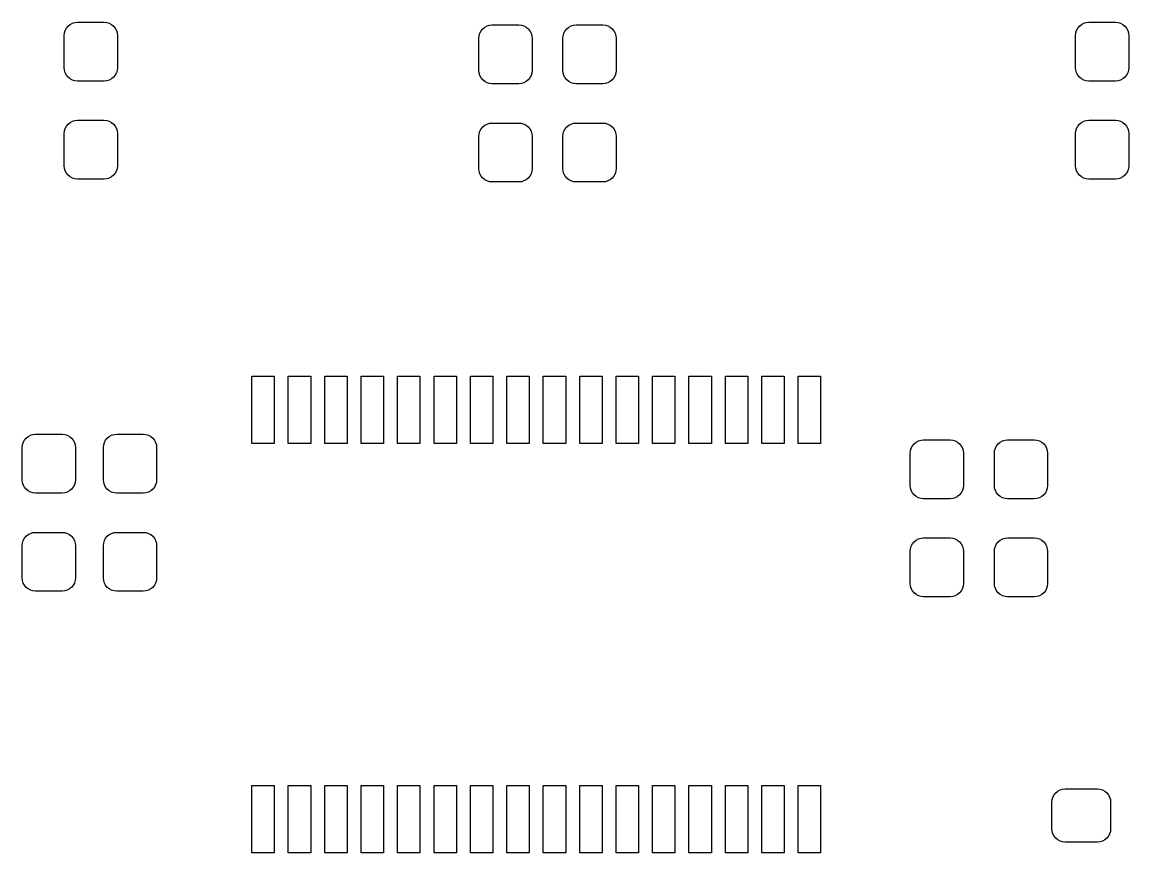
# Model space of a CAD drawing. Extents: x 52 to 207, y -131 to -36.
# Drawn here: x 145.44 to 165.19, y -86.6 to -71.78 of the extents above; entities that cross this region are included whole.
import ezdxf

# ---------------------------------------------------------------- set-up
doc = ezdxf.new("R2010")
doc.units = 0
doc.layers.add('BLACK', color=7, linetype='CONTINUOUS')

msp = doc.modelspace()

# ---------------------------------------------------------------- linework, layer by layer
at = {"layer": 'BLACK', "linetype": 'CONTINUOUS'}
for p, q in [((146.209, -71.9306), (146.231, -71.8896)), ((146.231, -71.8896), (146.261, -71.8536)), ((146.261, -71.8536), (146.297, -71.824)), ((146.297, -71.824), (146.338, -71.8021)), ((146.338, -71.8021), (146.382, -71.7886)), ((146.382, -71.7886), (146.428, -71.784)), ((146.428, -71.784), (146.903, -71.784)), ((146.903, -71.784), (146.95, -71.7886)), ((146.95, -71.7886), (146.994, -71.8021)), ((146.994, -71.8021), (147.035, -71.824)), ((147.035, -71.824), (147.071, -71.8536)), ((147.071, -71.8536), (147.101, -71.8896)), ((147.101, -71.8896), (147.123, -71.9306)), ((153.661, -71.9036), (153.697, -71.874)), ((153.697, -71.874), (153.738, -71.8521)), ((153.738, -71.8521), (153.782, -71.8386)), ((153.782, -71.8386), (153.828, -71.834)), ((153.828, -71.834), (154.303, -71.834)), ((154.303, -71.834), (154.35, -71.8386)), ((154.35, -71.8386), (154.394, -71.8521)), ((154.394, -71.8521), (154.435, -71.874)), ((154.435, -71.874), (154.471, -71.9036)), ((155.161, -71.9036), (155.197, -71.874)), ((155.197, -71.874), (155.238, -71.8521)), ((155.238, -71.8521), (155.282, -71.8386)), ((155.282, -71.8386), (155.328, -71.834)), ((155.328, -71.834), (155.803, -71.834)), ((155.803, -71.834), (155.85, -71.8386)), ((155.85, -71.8386), (155.894, -71.8521)), ((155.894, -71.8521), (155.935, -71.874)), ((155.935, -71.874), (155.971, -71.9036)), ((164.259, -71.9306), (164.281, -71.8896)), ((164.281, -71.8896), (164.311, -71.8536)), ((164.311, -71.8536), (164.347, -71.824)), ((164.347, -71.824), (164.388, -71.8021)), ((164.388, -71.8021), (164.432, -71.7886)), ((164.432, -71.7886), (164.478, -71.784)), ((164.478, -71.784), (164.953, -71.784)), ((164.953, -71.784), (165, -71.7886)), ((165, -71.7886), (165.044, -71.8021)), ((165.044, -71.8021), (165.085, -71.824)), ((165.085, -71.824), (165.121, -71.8536)), ((165.121, -71.8536), (165.151, -71.8896)), ((165.151, -71.8896), (165.173, -71.9306)), ((146.191, -72.0215), (146.196, -71.9752)), ((146.191, -72.5965), (146.191, -72.0215)), ((146.196, -71.9752), (146.209, -71.9306)), ((147.123, -71.9306), (147.136, -71.9752)), ((147.136, -71.9752), (147.141, -72.0215)), ((147.141, -72.0215), (147.141, -72.5965)), ((153.591, -72.0715), (153.596, -72.0252)), ((153.591, -72.6465), (153.591, -72.0715)), ((153.596, -72.0252), (153.609, -71.9806)), ((153.609, -71.9806), (153.631, -71.9396)), ((153.631, -71.9396), (153.661, -71.9036)), ((154.471, -71.9036), (154.501, -71.9396)), ((154.501, -71.9396), (154.523, -71.9806)), ((154.523, -71.9806), (154.536, -72.0252)), ((154.536, -72.0252), (154.541, -72.0715)), ((154.541, -72.0715), (154.541, -72.6465)), ((155.091, -72.0715), (155.096, -72.0252)), ((155.091, -72.6465), (155.091, -72.0715)), ((155.096, -72.0252), (155.109, -71.9806)), ((155.109, -71.9806), (155.131, -71.9396)), ((155.131, -71.9396), (155.161, -71.9036)), ((155.971, -71.9036), (156.001, -71.9396)), ((156.001, -71.9396), (156.023, -71.9806)), ((156.023, -71.9806), (156.036, -72.0252)), ((156.036, -72.0252), (156.041, -72.0715)), ((156.041, -72.0715), (156.041, -72.6465)), ((164.241, -72.0215), (164.246, -71.9752)), ((164.241, -72.5965), (164.241, -72.0215)), ((164.246, -71.9752), (164.259, -71.9306)), ((165.173, -71.9306), (165.186, -71.9752)), ((165.186, -71.9752), (165.191, -72.0215)), ((165.191, -72.0215), (165.191, -72.5965)), ((146.196, -72.6428), (146.191, -72.5965)), ((146.209, -72.6874), (146.196, -72.6428)), ((147.136, -72.6428), (147.123, -72.6874)), ((147.141, -72.5965), (147.136, -72.6428)), ((153.596, -72.6928), (153.591, -72.6465)), ((154.541, -72.6465), (154.536, -72.6928)), ((155.096, -72.6928), (155.091, -72.6465)), ((156.041, -72.6465), (156.036, -72.6928)), ((164.246, -72.6428), (164.241, -72.5965)), ((164.259, -72.6874), (164.246, -72.6428)), ((165.186, -72.6428), (165.173, -72.6874)), ((165.191, -72.5965), (165.186, -72.6428)), ((146.231, -72.7284), (146.209, -72.6874)), ((146.261, -72.7644), (146.231, -72.7284)), ((146.297, -72.794), (146.261, -72.7644)), ((146.338, -72.8159), (146.297, -72.794)), ((146.382, -72.8294), (146.338, -72.8159)), ((146.428, -72.834), (146.382, -72.8294)), ((146.903, -72.834), (146.428, -72.834)), ((146.95, -72.8294), (146.903, -72.834)), ((146.994, -72.8159), (146.95, -72.8294)), ((147.035, -72.794), (146.994, -72.8159)), ((147.071, -72.7644), (147.035, -72.794)), ((147.101, -72.7284), (147.071, -72.7644)), ((147.123, -72.6874), (147.101, -72.7284)), ((153.609, -72.7374), (153.596, -72.6928)), ((153.631, -72.7784), (153.609, -72.7374)), ((153.661, -72.8144), (153.631, -72.7784)), ((153.697, -72.844), (153.661, -72.8144)), ((153.738, -72.8659), (153.697, -72.844)), ((153.782, -72.8794), (153.738, -72.8659)), ((154.394, -72.8659), (154.35, -72.8794)), ((154.435, -72.844), (154.394, -72.8659)), ((154.471, -72.8144), (154.435, -72.844)), ((154.501, -72.7784), (154.471, -72.8144)), ((154.523, -72.7374), (154.501, -72.7784)), ((154.536, -72.6928), (154.523, -72.7374)), ((155.109, -72.7374), (155.096, -72.6928)), ((155.131, -72.7784), (155.109, -72.7374)), ((155.161, -72.8144), (155.131, -72.7784)), ((155.197, -72.844), (155.161, -72.8144)), ((155.238, -72.8659), (155.197, -72.844)), ((155.282, -72.8794), (155.238, -72.8659)), ((155.894, -72.8659), (155.85, -72.8794)), ((155.935, -72.844), (155.894, -72.8659)), ((155.971, -72.8144), (155.935, -72.844)), ((156.001, -72.7784), (155.971, -72.8144)), ((156.023, -72.7374), (156.001, -72.7784)), ((156.036, -72.6928), (156.023, -72.7374)), ((164.281, -72.7284), (164.259, -72.6874)), ((164.311, -72.7644), (164.281, -72.7284)), ((164.347, -72.794), (164.311, -72.7644)), ((164.388, -72.8159), (164.347, -72.794)), ((164.432, -72.8294), (164.388, -72.8159)), ((164.478, -72.834), (164.432, -72.8294)), ((164.953, -72.834), (164.478, -72.834)), ((165, -72.8294), (164.953, -72.834)), ((165.044, -72.8159), (165, -72.8294)), ((165.085, -72.794), (165.044, -72.8159)), ((165.121, -72.7644), (165.085, -72.794)), ((165.151, -72.7284), (165.121, -72.7644)), ((165.173, -72.6874), (165.151, -72.7284)), ((153.828, -72.884), (153.782, -72.8794)), ((154.303, -72.884), (153.828, -72.884)), ((154.35, -72.8794), (154.303, -72.884)), ((155.328, -72.884), (155.282, -72.8794)), ((155.803, -72.884), (155.328, -72.884)), ((155.85, -72.8794), (155.803, -72.884)), ((146.209, -73.6806), (146.231, -73.6396)), ((146.231, -73.6396), (146.261, -73.6036)), ((146.261, -73.6036), (146.297, -73.574)), ((146.297, -73.574), (146.338, -73.5521)), ((146.338, -73.5521), (146.382, -73.5386)), ((146.382, -73.5386), (146.428, -73.534)), ((146.428, -73.534), (146.903, -73.534)), ((146.903, -73.534), (146.95, -73.5386)), ((146.95, -73.5386), (146.994, -73.5521)), ((146.994, -73.5521), (147.035, -73.574)), ((147.035, -73.574), (147.071, -73.6036)), ((147.071, -73.6036), (147.101, -73.6396)), ((147.101, -73.6396), (147.123, -73.6806)), ((153.631, -73.6896), (153.661, -73.6536)), ((153.661, -73.6536), (153.697, -73.624)), ((153.697, -73.624), (153.738, -73.6021)), ((153.738, -73.6021), (153.782, -73.5886)), ((153.782, -73.5886), (153.828, -73.584)), ((153.828, -73.584), (154.303, -73.584)), ((154.303, -73.584), (154.35, -73.5886)), ((154.35, -73.5886), (154.394, -73.6021)), ((154.394, -73.6021), (154.435, -73.624)), ((154.435, -73.624), (154.471, -73.6536)), ((154.471, -73.6536), (154.501, -73.6896)), ((155.131, -73.6896), (155.161, -73.6536)), ((155.161, -73.6536), (155.197, -73.624)), ((155.197, -73.624), (155.238, -73.6021)), ((155.238, -73.6021), (155.282, -73.5886)), ((155.282, -73.5886), (155.328, -73.584)), ((155.328, -73.584), (155.803, -73.584)), ((155.803, -73.584), (155.85, -73.5886)), ((155.85, -73.5886), (155.894, -73.6021)), ((155.894, -73.6021), (155.935, -73.624)), ((155.935, -73.624), (155.971, -73.6536)), ((155.971, -73.6536), (156.001, -73.6896)), ((164.259, -73.6806), (164.281, -73.6396)), ((164.281, -73.6396), (164.311, -73.6036)), ((164.311, -73.6036), (164.347, -73.574)), ((164.347, -73.574), (164.388, -73.5521)), ((164.388, -73.5521), (164.432, -73.5386)), ((164.432, -73.5386), (164.478, -73.534)), ((164.478, -73.534), (164.953, -73.534)), ((164.953, -73.534), (165, -73.5386)), ((165, -73.5386), (165.044, -73.5521)), ((165.044, -73.5521), (165.085, -73.574)), ((165.085, -73.574), (165.121, -73.6036)), ((165.121, -73.6036), (165.151, -73.6396)), ((165.151, -73.6396), (165.173, -73.6806)), ((146.191, -73.7715), (146.196, -73.7252)), ((146.191, -74.3465), (146.191, -73.7715)), ((146.196, -73.7252), (146.209, -73.6806)), ((147.123, -73.6806), (147.136, -73.7252)), ((147.136, -73.7252), (147.141, -73.7715)), ((147.141, -73.7715), (147.141, -74.3465)), ((153.591, -73.8215), (153.596, -73.7752)), ((153.591, -74.3965), (153.591, -73.8215)), ((153.596, -73.7752), (153.609, -73.7306)), ((153.609, -73.7306), (153.631, -73.6896)), ((154.501, -73.6896), (154.523, -73.7306)), ((154.523, -73.7306), (154.536, -73.7752)), ((154.536, -73.7752), (154.541, -73.8215)), ((154.541, -73.8215), (154.541, -74.3965)), ((155.091, -73.8215), (155.096, -73.7752)), ((155.091, -74.3965), (155.091, -73.8215)), ((155.096, -73.7752), (155.109, -73.7306)), ((155.109, -73.7306), (155.131, -73.6896)), ((156.001, -73.6896), (156.023, -73.7306)), ((156.023, -73.7306), (156.036, -73.7752)), ((156.036, -73.7752), (156.041, -73.8215)), ((156.041, -73.8215), (156.041, -74.3965)), ((164.241, -73.7715), (164.246, -73.7252)), ((164.241, -74.3465), (164.241, -73.7715)), ((164.246, -73.7252), (164.259, -73.6806)), ((165.173, -73.6806), (165.186, -73.7252)), ((165.186, -73.7252), (165.191, -73.7715)), ((165.191, -73.7715), (165.191, -74.3465)), ((146.196, -74.3928), (146.191, -74.3465)), ((146.209, -74.4374), (146.196, -74.3928)), ((146.231, -74.4784), (146.209, -74.4374)), ((147.123, -74.4374), (147.101, -74.4784)), ((147.136, -74.3928), (147.123, -74.4374)), ((147.141, -74.3465), (147.136, -74.3928)), ((153.596, -74.4428), (153.591, -74.3965)), ((153.609, -74.4874), (153.596, -74.4428)), ((154.536, -74.4428), (154.523, -74.4874)), ((154.541, -74.3965), (154.536, -74.4428)), ((155.096, -74.4428), (155.091, -74.3965)), ((155.109, -74.4874), (155.096, -74.4428)), ((156.036, -74.4428), (156.023, -74.4874)), ((156.041, -74.3965), (156.036, -74.4428)), ((164.246, -74.3928), (164.241, -74.3465)), ((164.259, -74.4374), (164.246, -74.3928)), ((164.281, -74.4784), (164.259, -74.4374)), ((165.173, -74.4374), (165.151, -74.4784)), ((165.186, -74.3928), (165.173, -74.4374)), ((165.191, -74.3465), (165.186, -74.3928)), ((146.261, -74.5144), (146.231, -74.4784)), ((146.297, -74.544), (146.261, -74.5144)), ((146.338, -74.5659), (146.297, -74.544)), ((146.382, -74.5794), (146.338, -74.5659)), ((146.428, -74.584), (146.382, -74.5794)), ((146.903, -74.584), (146.428, -74.584)), ((146.95, -74.5794), (146.903, -74.584)), ((146.994, -74.5659), (146.95, -74.5794)), ((147.035, -74.544), (146.994, -74.5659)), ((147.071, -74.5144), (147.035, -74.544)), ((147.101, -74.4784), (147.071, -74.5144)), ((153.631, -74.5284), (153.609, -74.4874)), ((153.661, -74.5644), (153.631, -74.5284)), ((153.697, -74.594), (153.661, -74.5644)), ((153.738, -74.6159), (153.697, -74.594)), ((153.782, -74.6294), (153.738, -74.6159)), ((153.828, -74.634), (153.782, -74.6294)), ((154.303, -74.634), (153.828, -74.634)), ((154.35, -74.6294), (154.303, -74.634)), ((154.394, -74.6159), (154.35, -74.6294)), ((154.435, -74.594), (154.394, -74.6159)), ((154.471, -74.5644), (154.435, -74.594)), ((154.501, -74.5284), (154.471, -74.5644)), ((154.523, -74.4874), (154.501, -74.5284)), ((155.131, -74.5284), (155.109, -74.4874)), ((155.161, -74.5644), (155.131, -74.5284)), ((155.197, -74.594), (155.161, -74.5644)), ((155.238, -74.6159), (155.197, -74.594)), ((155.282, -74.6294), (155.238, -74.6159)), ((155.328, -74.634), (155.282, -74.6294)), ((155.803, -74.634), (155.328, -74.634)), ((155.85, -74.6294), (155.803, -74.634)), ((155.894, -74.6159), (155.85, -74.6294)), ((155.935, -74.594), (155.894, -74.6159)), ((155.971, -74.5644), (155.935, -74.594)), ((156.001, -74.5284), (155.971, -74.5644)), ((156.023, -74.4874), (156.001, -74.5284)), ((164.311, -74.5144), (164.281, -74.4784)), ((164.347, -74.544), (164.311, -74.5144)), ((164.388, -74.5659), (164.347, -74.544)), ((164.432, -74.5794), (164.388, -74.5659)), ((164.478, -74.584), (164.432, -74.5794)), ((164.953, -74.584), (164.478, -74.584)), ((165, -74.5794), (164.953, -74.584)), ((165.044, -74.5659), (165, -74.5794)), ((165.085, -74.544), (165.044, -74.5659)), ((165.121, -74.5144), (165.085, -74.544)), ((165.151, -74.4784), (165.121, -74.5144)), ((149.541, -79.3), (149.541, -78.1)), ((149.541, -78.1), (149.941, -78.1)), ((149.941, -78.1), (149.941, -79.3)), ((150.191, -79.3), (150.191, -78.1)), ((150.191, -78.1), (150.591, -78.1)), ((150.591, -78.1), (150.591, -79.3)), ((150.841, -79.3), (150.841, -78.1)), ((150.841, -78.1), (151.241, -78.1)), ((151.241, -78.1), (151.241, -79.3)), ((151.491, -79.3), (151.491, -78.1)), ((151.491, -78.1), (151.891, -78.1)), ((151.891, -78.1), (151.891, -79.3)), ((152.141, -79.3), (152.141, -78.1)), ((152.141, -78.1), (152.541, -78.1)), ((152.541, -78.1), (152.541, -79.3)), ((152.791, -79.3), (152.791, -78.1)), ((152.791, -78.1), (153.191, -78.1)), ((153.191, -78.1), (153.191, -79.3)), ((153.441, -79.3), (153.441, -78.1)), ((153.441, -78.1), (153.841, -78.1)), ((153.841, -78.1), (153.841, -79.3)), ((154.091, -79.3), (154.091, -78.1)), ((154.091, -78.1), (154.491, -78.1)), ((154.491, -78.1), (154.491, -79.3)), ((154.741, -79.3), (154.741, -78.1)), ((154.741, -78.1), (155.141, -78.1)), ((155.141, -78.1), (155.141, -79.3)), ((155.391, -79.3), (155.391, -78.1)), ((155.391, -78.1), (155.791, -78.1)), ((155.791, -78.1), (155.791, -79.3)), ((156.041, -79.3), (156.041, -78.1)), ((156.041, -78.1), (156.441, -78.1)), ((156.441, -78.1), (156.441, -79.3)), ((156.691, -79.3), (156.691, -78.1)), ((156.691, -78.1), (157.091, -78.1)), ((157.091, -78.1), (157.091, -79.3)), ((157.341, -79.3), (157.341, -78.1)), ((157.341, -78.1), (157.741, -78.1)), ((157.741, -78.1), (157.741, -79.3)), ((157.991, -79.3), (157.991, -78.1)), ((157.991, -78.1), (158.391, -78.1)), ((158.391, -78.1), (158.391, -79.3)), ((158.641, -79.3), (158.641, -78.1)), ((158.641, -78.1), (159.041, -78.1)), ((159.041, -78.1), (159.041, -79.3)), ((159.291, -79.3), (159.291, -78.1)), ((159.291, -78.1), (159.691, -78.1)), ((159.691, -78.1), (159.691, -79.3)), ((145.511, -79.2036), (145.547, -79.174)), ((145.547, -79.174), (145.588, -79.1521)), ((145.588, -79.1521), (145.632, -79.1386)), ((145.632, -79.1386), (145.678, -79.134)), ((145.678, -79.134), (146.153, -79.134)), ((146.153, -79.134), (146.2, -79.1386)), ((146.2, -79.1386), (146.244, -79.1521)), ((146.244, -79.1521), (146.285, -79.174)), ((146.285, -79.174), (146.321, -79.2036)), ((146.961, -79.2036), (146.997, -79.174)), ((146.997, -79.174), (147.038, -79.1521)), ((147.038, -79.1521), (147.082, -79.1386)), ((147.082, -79.1386), (147.129, -79.134)), ((147.129, -79.134), (147.603, -79.134)), ((147.603, -79.134), (147.65, -79.1386)), ((147.65, -79.1386), (147.694, -79.1521)), ((147.694, -79.1521), (147.735, -79.174)), ((147.735, -79.174), (147.771, -79.2036)), ((145.441, -79.3715), (145.446, -79.3252)), ((145.441, -79.9465), (145.441, -79.3715)), ((145.446, -79.3252), (145.459, -79.2806)), ((145.459, -79.2806), (145.481, -79.2396)), ((145.481, -79.2396), (145.511, -79.2036)), ((146.321, -79.2036), (146.351, -79.2396)), ((146.351, -79.2396), (146.373, -79.2806)), ((146.373, -79.2806), (146.386, -79.3252)), ((146.386, -79.3252), (146.391, -79.3715)), ((146.391, -79.3715), (146.391, -79.9465)), ((146.891, -79.3715), (146.896, -79.3252)), ((146.891, -79.9465), (146.891, -79.3715)), ((146.896, -79.3252), (146.909, -79.2806)), ((146.909, -79.2806), (146.931, -79.2396)), ((146.931, -79.2396), (146.961, -79.2036)), ((147.771, -79.2036), (147.801, -79.2396)), ((147.801, -79.2396), (147.823, -79.2806)), ((147.823, -79.2806), (147.836, -79.3252)), ((147.836, -79.3252), (147.841, -79.3715)), ((147.841, -79.3715), (147.841, -79.9465)), ((149.941, -79.3), (149.541, -79.3)), ((150.591, -79.3), (150.191, -79.3)), ((151.241, -79.3), (150.841, -79.3)), ((151.891, -79.3), (151.491, -79.3)), ((152.541, -79.3), (152.141, -79.3)), ((153.191, -79.3), (152.791, -79.3)), ((153.841, -79.3), (153.441, -79.3)), ((154.491, -79.3), (154.091, -79.3)), ((155.141, -79.3), (154.741, -79.3)), ((155.791, -79.3), (155.391, -79.3)), ((156.441, -79.3), (156.041, -79.3)), ((157.091, -79.3), (156.691, -79.3)), ((157.741, -79.3), (157.341, -79.3)), ((158.391, -79.3), (157.991, -79.3)), ((159.041, -79.3), (158.641, -79.3)), ((159.691, -79.3), (159.291, -79.3)), ((161.296, -79.4252), (161.309, -79.3806)), ((161.309, -79.3806), (161.331, -79.3396)), ((161.331, -79.3396), (161.361, -79.3036)), ((161.361, -79.3036), (161.397, -79.274)), ((161.397, -79.274), (161.438, -79.2521)), ((161.438, -79.2521), (161.482, -79.2386)), ((161.482, -79.2386), (161.528, -79.234)), ((161.528, -79.234), (162.004, -79.234)), ((162.004, -79.234), (162.05, -79.2386)), ((162.05, -79.2386), (162.094, -79.2521)), ((162.094, -79.2521), (162.135, -79.274)), ((162.135, -79.274), (162.171, -79.3036)), ((162.171, -79.3036), (162.201, -79.3396)), ((162.201, -79.3396), (162.223, -79.3806)), ((162.223, -79.3806), (162.236, -79.4252)), ((162.796, -79.4252), (162.809, -79.3806)), ((162.809, -79.3806), (162.831, -79.3396)), ((162.831, -79.3396), (162.861, -79.3036)), ((162.861, -79.3036), (162.897, -79.274)), ((162.897, -79.274), (162.938, -79.2521)), ((162.938, -79.2521), (162.982, -79.2386)), ((162.982, -79.2386), (163.028, -79.234)), ((163.028, -79.234), (163.504, -79.234)), ((163.504, -79.234), (163.55, -79.2386)), ((163.55, -79.2386), (163.594, -79.2521)), ((163.594, -79.2521), (163.635, -79.274)), ((163.635, -79.274), (163.671, -79.3036)), ((163.671, -79.3036), (163.701, -79.3396)), ((163.701, -79.3396), (163.723, -79.3806)), ((163.723, -79.3806), (163.736, -79.4252)), ((161.291, -79.4715), (161.296, -79.4252)), ((161.291, -80.0465), (161.291, -79.4715)), ((162.236, -79.4252), (162.241, -79.4715)), ((162.241, -79.4715), (162.241, -80.0465)), ((162.791, -79.4715), (162.796, -79.4252)), ((162.791, -80.0465), (162.791, -79.4715)), ((163.736, -79.4252), (163.741, -79.4715)), ((163.741, -79.4715), (163.741, -80.0465)), ((145.446, -79.9928), (145.441, -79.9465)), ((146.391, -79.9465), (146.386, -79.9928)), ((146.896, -79.9928), (146.891, -79.9465)), ((147.841, -79.9465), (147.836, -79.9928)), ((145.459, -80.0374), (145.446, -79.9928)), ((145.481, -80.0784), (145.459, -80.0374)), ((145.511, -80.1144), (145.481, -80.0784)), ((145.547, -80.144), (145.511, -80.1144)), ((145.588, -80.1659), (145.547, -80.144)), ((145.632, -80.1794), (145.588, -80.1659)), ((145.678, -80.184), (145.632, -80.1794)), ((146.153, -80.184), (145.678, -80.184)), ((146.2, -80.1794), (146.153, -80.184)), ((146.244, -80.1659), (146.2, -80.1794)), ((146.285, -80.144), (146.244, -80.1659)), ((146.321, -80.1144), (146.285, -80.144)), ((146.351, -80.0784), (146.321, -80.1144)), ((146.373, -80.0374), (146.351, -80.0784)), ((146.386, -79.9928), (146.373, -80.0374)), ((146.909, -80.0374), (146.896, -79.9928)), ((146.931, -80.0784), (146.909, -80.0374)), ((146.961, -80.1144), (146.931, -80.0784)), ((146.997, -80.144), (146.961, -80.1144)), ((147.038, -80.1659), (146.997, -80.144)), ((147.082, -80.1794), (147.038, -80.1659)), ((147.129, -80.184), (147.082, -80.1794)), ((147.603, -80.184), (147.129, -80.184)), ((147.65, -80.1794), (147.603, -80.184)), ((147.694, -80.1659), (147.65, -80.1794)), ((147.735, -80.144), (147.694, -80.1659)), ((147.771, -80.1144), (147.735, -80.144)), ((147.801, -80.0784), (147.771, -80.1144)), ((147.823, -80.0374), (147.801, -80.0784)), ((147.836, -79.9928), (147.823, -80.0374)), ((161.296, -80.0928), (161.291, -80.0465)), ((161.309, -80.1374), (161.296, -80.0928)), ((161.331, -80.1784), (161.309, -80.1374)), ((161.361, -80.2144), (161.331, -80.1784)), ((162.201, -80.1784), (162.171, -80.2144)), ((162.223, -80.1374), (162.201, -80.1784)), ((162.236, -80.0928), (162.223, -80.1374)), ((162.241, -80.0465), (162.236, -80.0928)), ((162.796, -80.0928), (162.791, -80.0465)), ((162.809, -80.1374), (162.796, -80.0928)), ((162.831, -80.1784), (162.809, -80.1374)), ((162.861, -80.2144), (162.831, -80.1784)), ((163.701, -80.1784), (163.671, -80.2144)), ((163.723, -80.1374), (163.701, -80.1784)), ((163.736, -80.0928), (163.723, -80.1374)), ((163.741, -80.0465), (163.736, -80.0928)), ((161.397, -80.244), (161.361, -80.2144)), ((161.438, -80.2659), (161.397, -80.244)), ((161.482, -80.2794), (161.438, -80.2659)), ((161.528, -80.284), (161.482, -80.2794)), ((162.004, -80.284), (161.528, -80.284)), ((162.05, -80.2794), (162.004, -80.284)), ((162.094, -80.2659), (162.05, -80.2794)), ((162.135, -80.244), (162.094, -80.2659)), ((162.171, -80.2144), (162.135, -80.244)), ((162.897, -80.244), (162.861, -80.2144)), ((162.938, -80.2659), (162.897, -80.244)), ((162.982, -80.2794), (162.938, -80.2659)), ((163.028, -80.284), (162.982, -80.2794)), ((163.504, -80.284), (163.028, -80.284)), ((163.55, -80.2794), (163.504, -80.284)), ((163.594, -80.2659), (163.55, -80.2794)), ((163.635, -80.244), (163.594, -80.2659)), ((163.671, -80.2144), (163.635, -80.244)), ((145.481, -80.9896), (145.511, -80.9536)), ((145.511, -80.9536), (145.547, -80.924)), ((145.547, -80.924), (145.588, -80.9021)), ((145.588, -80.9021), (145.632, -80.8886)), ((145.632, -80.8886), (145.678, -80.884)), ((145.678, -80.884), (146.153, -80.884)), ((146.153, -80.884), (146.2, -80.8886)), ((146.2, -80.8886), (146.244, -80.9021)), ((146.244, -80.9021), (146.285, -80.924)), ((146.285, -80.924), (146.321, -80.9536)), ((146.321, -80.9536), (146.351, -80.9896)), ((146.931, -80.9896), (146.961, -80.9536)), ((146.961, -80.9536), (146.997, -80.924)), ((146.997, -80.924), (147.038, -80.9021)), ((147.038, -80.9021), (147.082, -80.8886)), ((147.082, -80.8886), (147.129, -80.884)), ((147.129, -80.884), (147.603, -80.884)), ((147.603, -80.884), (147.65, -80.8886)), ((147.65, -80.8886), (147.694, -80.9021)), ((147.694, -80.9021), (147.735, -80.924)), ((147.735, -80.924), (147.771, -80.9536)), ((147.771, -80.9536), (147.801, -80.9896)), ((145.441, -81.1215), (145.446, -81.0752)), ((145.441, -81.6965), (145.441, -81.1215)), ((145.446, -81.0752), (145.459, -81.0306)), ((145.459, -81.0306), (145.481, -80.9896)), ((146.351, -80.9896), (146.373, -81.0306)), ((146.373, -81.0306), (146.386, -81.0752)), ((146.386, -81.0752), (146.391, -81.1215)), ((146.391, -81.1215), (146.391, -81.6965)), ((146.891, -81.1215), (146.896, -81.0752)), ((146.891, -81.6965), (146.891, -81.1215)), ((146.896, -81.0752), (146.909, -81.0306)), ((146.909, -81.0306), (146.931, -80.9896)), ((147.801, -80.9896), (147.823, -81.0306)), ((147.823, -81.0306), (147.836, -81.0752)), ((147.836, -81.0752), (147.841, -81.1215)), ((147.841, -81.1215), (147.841, -81.6965)), ((161.296, -81.1752), (161.309, -81.1306)), ((161.309, -81.1306), (161.331, -81.0896)), ((161.331, -81.0896), (161.361, -81.0536)), ((161.361, -81.0536), (161.397, -81.024)), ((161.397, -81.024), (161.438, -81.0021)), ((161.438, -81.0021), (161.482, -80.9886)), ((161.482, -80.9886), (161.528, -80.984)), ((161.528, -80.984), (162.004, -80.984)), ((162.004, -80.984), (162.05, -80.9886)), ((162.05, -80.9886), (162.094, -81.0021)), ((162.094, -81.0021), (162.135, -81.024)), ((162.135, -81.024), (162.171, -81.0536)), ((162.171, -81.0536), (162.201, -81.0896)), ((162.201, -81.0896), (162.223, -81.1306)), ((162.223, -81.1306), (162.236, -81.1752)), ((162.796, -81.1752), (162.809, -81.1306)), ((162.809, -81.1306), (162.831, -81.0896)), ((162.831, -81.0896), (162.861, -81.0536)), ((162.861, -81.0536), (162.897, -81.024)), ((162.897, -81.024), (162.938, -81.0021)), ((162.938, -81.0021), (162.982, -80.9886)), ((162.982, -80.9886), (163.028, -80.984)), ((163.028, -80.984), (163.504, -80.984)), ((163.504, -80.984), (163.55, -80.9886)), ((163.55, -80.9886), (163.594, -81.0021)), ((163.594, -81.0021), (163.635, -81.024)), ((163.635, -81.024), (163.671, -81.0536)), ((163.671, -81.0536), (163.701, -81.0896)), ((163.701, -81.0896), (163.723, -81.1306)), ((163.723, -81.1306), (163.736, -81.1752)), ((161.291, -81.2215), (161.296, -81.1752)), ((161.291, -81.7965), (161.291, -81.2215)), ((162.236, -81.1752), (162.241, -81.2215)), ((162.241, -81.2215), (162.241, -81.7965)), ((162.791, -81.2215), (162.796, -81.1752)), ((162.791, -81.7965), (162.791, -81.2215)), ((163.736, -81.1752), (163.741, -81.2215)), ((163.741, -81.2215), (163.741, -81.7965)), ((145.446, -81.7428), (145.441, -81.6965)), ((145.459, -81.7874), (145.446, -81.7428)), ((146.386, -81.7428), (146.373, -81.7874)), ((146.391, -81.6965), (146.386, -81.7428)), ((146.896, -81.7428), (146.891, -81.6965)), ((146.909, -81.7874), (146.896, -81.7428)), ((147.836, -81.7428), (147.823, -81.7874)), ((147.841, -81.6965), (147.836, -81.7428)), ((145.481, -81.8284), (145.459, -81.7874)), ((145.511, -81.8644), (145.481, -81.8284)), ((145.547, -81.894), (145.511, -81.8644)), ((145.588, -81.9159), (145.547, -81.894)), ((145.632, -81.9294), (145.588, -81.9159)), ((145.678, -81.934), (145.632, -81.9294)), ((146.153, -81.934), (145.678, -81.934)), ((146.2, -81.9294), (146.153, -81.934)), ((146.244, -81.9159), (146.2, -81.9294)), ((146.285, -81.894), (146.244, -81.9159)), ((146.321, -81.8644), (146.285, -81.894)), ((146.351, -81.8284), (146.321, -81.8644)), ((146.373, -81.7874), (146.351, -81.8284)), ((146.931, -81.8284), (146.909, -81.7874)), ((146.961, -81.8644), (146.931, -81.8284)), ((146.997, -81.894), (146.961, -81.8644)), ((147.038, -81.9159), (146.997, -81.894)), ((147.082, -81.9294), (147.038, -81.9159)), ((147.129, -81.934), (147.082, -81.9294)), ((147.603, -81.934), (147.129, -81.934)), ((147.65, -81.9294), (147.603, -81.934)), ((147.694, -81.9159), (147.65, -81.9294)), ((147.735, -81.894), (147.694, -81.9159)), ((147.771, -81.8644), (147.735, -81.894)), ((147.801, -81.8284), (147.771, -81.8644)), ((147.823, -81.7874), (147.801, -81.8284)), ((161.296, -81.8428), (161.291, -81.7965)), ((161.309, -81.8874), (161.296, -81.8428)), ((161.331, -81.9284), (161.309, -81.8874)), ((161.361, -81.9644), (161.331, -81.9284)), ((162.201, -81.9284), (162.171, -81.9644)), ((162.223, -81.8874), (162.201, -81.9284)), ((162.236, -81.8428), (162.223, -81.8874)), ((162.241, -81.7965), (162.236, -81.8428)), ((162.796, -81.8428), (162.791, -81.7965)), ((162.809, -81.8874), (162.796, -81.8428)), ((162.831, -81.9284), (162.809, -81.8874)), ((162.861, -81.9644), (162.831, -81.9284)), ((163.701, -81.9284), (163.671, -81.9644)), ((163.723, -81.8874), (163.701, -81.9284)), ((163.736, -81.8428), (163.723, -81.8874)), ((163.741, -81.7965), (163.736, -81.8428)), ((161.397, -81.994), (161.361, -81.9644)), ((161.438, -82.0159), (161.397, -81.994)), ((161.482, -82.0294), (161.438, -82.0159)), ((161.528, -82.034), (161.482, -82.0294)), ((162.004, -82.034), (161.528, -82.034)), ((162.05, -82.0294), (162.004, -82.034)), ((162.094, -82.0159), (162.05, -82.0294)), ((162.135, -81.994), (162.094, -82.0159)), ((162.171, -81.9644), (162.135, -81.994)), ((162.897, -81.994), (162.861, -81.9644)), ((162.938, -82.0159), (162.897, -81.994)), ((162.982, -82.0294), (162.938, -82.0159)), ((163.028, -82.034), (162.982, -82.0294)), ((163.504, -82.034), (163.028, -82.034)), ((163.55, -82.0294), (163.504, -82.034)), ((163.594, -82.0159), (163.55, -82.0294)), ((163.635, -81.994), (163.594, -82.0159)), ((163.671, -81.9644), (163.635, -81.994)), ((149.541, -86.6), (149.541, -85.4)), ((149.541, -85.4), (149.941, -85.4)), ((149.941, -85.4), (149.941, -86.6)), ((150.191, -86.6), (150.191, -85.4)), ((150.191, -85.4), (150.591, -85.4)), ((150.591, -85.4), (150.591, -86.6)), ((150.841, -86.6), (150.841, -85.4)), ((150.841, -85.4), (151.241, -85.4)), ((151.241, -85.4), (151.241, -86.6)), ((151.491, -86.6), (151.491, -85.4)), ((151.491, -85.4), (151.891, -85.4)), ((151.891, -85.4), (151.891, -86.6)), ((152.141, -86.6), (152.141, -85.4)), ((152.141, -85.4), (152.541, -85.4)), ((152.541, -85.4), (152.541, -86.6)), ((152.791, -86.6), (152.791, -85.4)), ((152.791, -85.4), (153.191, -85.4)), ((153.191, -85.4), (153.191, -86.6)), ((153.441, -86.6), (153.441, -85.4)), ((153.441, -85.4), (153.841, -85.4)), ((153.841, -85.4), (153.841, -86.6)), ((154.091, -86.6), (154.091, -85.4)), ((154.091, -85.4), (154.491, -85.4)), ((154.491, -85.4), (154.491, -86.6)), ((154.741, -86.6), (154.741, -85.4)), ((154.741, -85.4), (155.141, -85.4)), ((155.141, -85.4), (155.141, -86.6)), ((155.391, -86.6), (155.391, -85.4)), ((155.391, -85.4), (155.791, -85.4)), ((155.791, -85.4), (155.791, -86.6)), ((156.041, -86.6), (156.041, -85.4)), ((156.041, -85.4), (156.441, -85.4)), ((156.441, -85.4), (156.441, -86.6)), ((156.691, -86.6), (156.691, -85.4)), ((156.691, -85.4), (157.091, -85.4)), ((157.091, -85.4), (157.091, -86.6)), ((157.341, -86.6), (157.341, -85.4)), ((157.341, -85.4), (157.741, -85.4)), ((157.741, -85.4), (157.741, -86.6)), ((157.991, -86.6), (157.991, -85.4)), ((157.991, -85.4), (158.391, -85.4)), ((158.391, -85.4), (158.391, -86.6)), ((158.641, -86.6), (158.641, -85.4)), ((158.641, -85.4), (159.041, -85.4)), ((159.041, -85.4), (159.041, -86.6)), ((159.291, -86.6), (159.291, -85.4)), ((159.291, -85.4), (159.691, -85.4)), ((159.691, -85.4), (159.691, -86.6)), ((163.886, -85.5286), (163.922, -85.499)), ((163.922, -85.499), (163.963, -85.4771)), ((163.963, -85.4771), (164.007, -85.4636)), ((164.007, -85.4636), (164.053, -85.459)), ((164.053, -85.459), (164.629, -85.459)), ((164.629, -85.459), (164.675, -85.4636)), ((164.675, -85.4636), (164.719, -85.4771)), ((164.719, -85.4771), (164.76, -85.499)), ((164.76, -85.499), (164.796, -85.5286)), ((163.816, -85.6965), (163.821, -85.6502)), ((163.816, -86.1715), (163.816, -85.6965)), ((163.821, -85.6502), (163.834, -85.6056)), ((163.834, -85.6056), (163.856, -85.5646)), ((163.856, -85.5646), (163.886, -85.5286)), ((164.796, -85.5286), (164.826, -85.5646)), ((164.826, -85.5646), (164.848, -85.6056)), ((164.848, -85.6056), (164.861, -85.6502)), ((164.861, -85.6502), (164.866, -85.6965)), ((164.866, -85.6965), (164.866, -86.1715)), ((163.821, -86.2178), (163.816, -86.1715)), ((163.834, -86.2624), (163.821, -86.2178)), ((163.856, -86.3034), (163.834, -86.2624)), ((163.886, -86.3394), (163.856, -86.3034)), ((164.826, -86.3034), (164.796, -86.3394)), ((164.848, -86.2624), (164.826, -86.3034)), ((164.861, -86.2178), (164.848, -86.2624)), ((164.866, -86.1715), (164.861, -86.2178)), ((163.922, -86.369), (163.886, -86.3394)), ((163.963, -86.3909), (163.922, -86.369)), ((164.007, -86.4044), (163.963, -86.3909)), ((164.053, -86.409), (164.007, -86.4044)), ((164.629, -86.409), (164.053, -86.409)), ((164.675, -86.4044), (164.629, -86.409)), ((164.719, -86.3909), (164.675, -86.4044)), ((164.76, -86.369), (164.719, -86.3909)), ((164.796, -86.3394), (164.76, -86.369)), ((149.941, -86.6), (149.541, -86.6)), ((150.591, -86.6), (150.191, -86.6)), ((151.241, -86.6), (150.841, -86.6)), ((151.891, -86.6), (151.491, -86.6)), ((152.541, -86.6), (152.141, -86.6)), ((153.191, -86.6), (152.791, -86.6)), ((153.841, -86.6), (153.441, -86.6)), ((154.491, -86.6), (154.091, -86.6)), ((155.141, -86.6), (154.741, -86.6)), ((155.791, -86.6), (155.391, -86.6)), ((156.441, -86.6), (156.041, -86.6)), ((157.091, -86.6), (156.691, -86.6)), ((157.741, -86.6), (157.341, -86.6)), ((158.391, -86.6), (157.991, -86.6)), ((159.041, -86.6), (158.641, -86.6)), ((159.691, -86.6), (159.291, -86.6))]:
    msp.add_line(p, q, dxfattribs=at)

doc.saveas('drawing.dxf')
